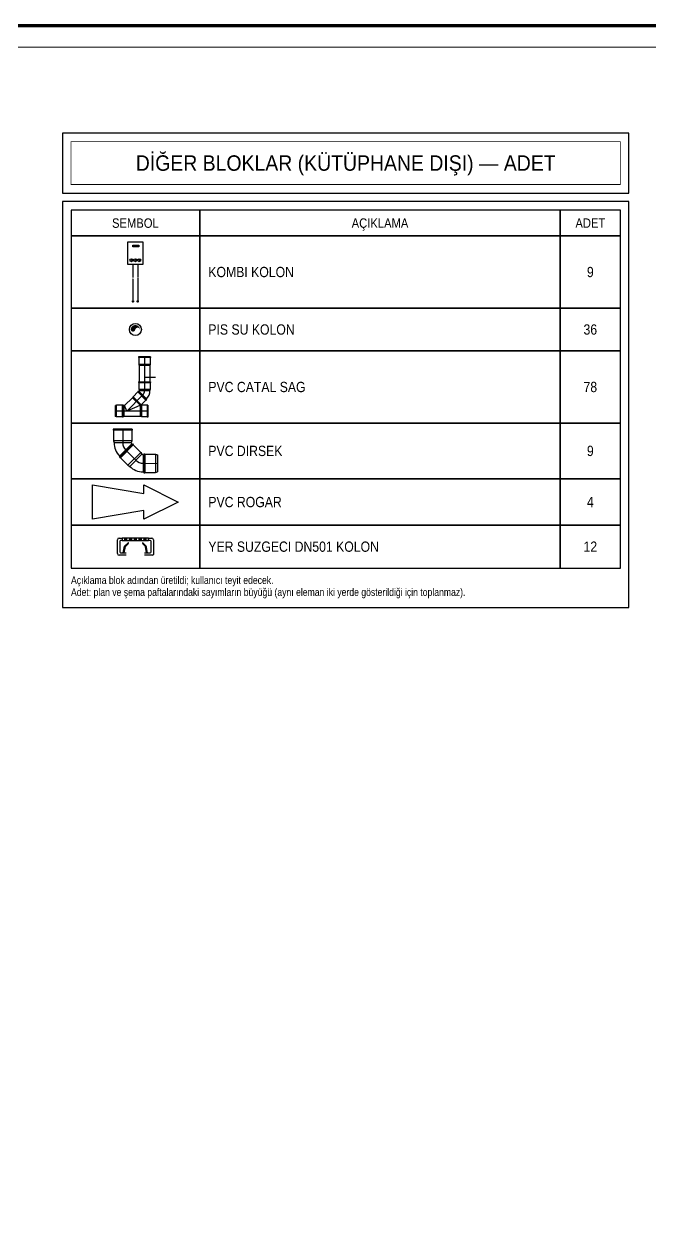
# Model space of a CAD drawing. Header units: centimetres. Extents: x -13133 to 30552, y -2 to 4552.
# Drawn here: x 28910 to 29639, y 1400 to 2802 of the extents above; entities that cross this region are included whole.
import ezdxf
from ezdxf.enums import TextEntityAlignment as Align

# ---------------------------------------------------------------- set-up
doc = ezdxf.new("R2010")
doc.units = ezdxf.units.CM
for name, pattern in [('BASMA HATTI', [31, 25, -6]), ('DASHED', [18, 12, -6]), ('PIS', [38, 30, -8]), ('SICAK', [4.6, 4, -0.15, 0.075, -0.15, 0.075, -0.15]), ('SOGUK', [4.375, 4, -0.15, 0.075, -0.15])]:
    doc.linetypes.add(name, pattern=pattern)
for name, color, linetype in [('MTY-PIS-SU-BORUSU', 6, 'PIS'), ('MTY-PISSU-BORU', 6, 'CONTINUOUS'), ('MTY-PISSU-CAP', 211, 'CONTINUOUS'), ('MTY-PISSU-KOLON', 211, 'DASHED'), ('MTY-PVC', 43, 'CONTINUOUS'), ('MTY-ROGAR', 5, 'CONTINUOUS'), ('MTY-SICAKSU-BORU', 1, 'BASMA HATTI'), ('MTY-SOGUKSU-BORU', 5, 'CONTINUOUS'), ('MTY-TEFRIS', 15, 'CONTINUOUS'), ('MTY-TEMIZSU-CAP', 101, 'CONTINUOUS'), ('MTY-YUK-BIRIMI', 7, 'CONTINUOUS'), ('ROTAS-LEJANT-BASLIK', 5, 'Continuous'), ('ROTAS-LEJANT-CERCEVE', 7, 'Continuous'), ('ROTAS-LEJANT-SEMBOL', 7, 'Continuous'), ('ROTAS-LEJANT-YAZI', 7, 'Continuous'), ('ROTAS-PAFTA', 7, 'CONTINUOUS')]:
    doc.layers.add(name, color=color, linetype=linetype)
doc.styles.add('CAP', font='wturkce.SHX', dxfattribs={"width": 0.65})
doc.styles.add('MTYCAPLT', font='arial.ttf', dxfattribs={"width": 0.65, "height": 1})
doc.styles.add('ROTAS', font='arial.ttf')
doc.linetypes.add('PİS SU', pattern='A,6,-0.4,[")",Standard,S=1,R=0,X=-0.1,Y=-0.375],-0.2', length=6.6)

# ---------------------------------------------------------------- blocks, each defined once
blk = doc.blocks.new('KOMBI1 KOLON')
at = {"layer": 'MTY-SICAKSU-BORU', "linetype": 'SICAK', "ltscale": 10}
for p in [(-15, 187.7), (-15, 135)]:
    blk.add_line(p, (-15, 70), dxfattribs=at)
blk.add_circle((-15, 70), 2, dxfattribs=at)
at = {"layer": 'MTY-SOGUKSU-BORU', "linetype": 'SOGUK', "ltscale": 10}
for p in [(0, 187.7), (0, 130)]:
    blk.add_line(p, (0, 70), dxfattribs=at)
blk.add_circle((0, 70), 2, dxfattribs=at)
at = {"layer": 'MTY-TEFRIS'}
for p, q in [((-20, 204.8), (-20, 200.2)), ((-20, 200.2), (-15.3, 200.2)), ((-7.3, 204.8), (-7.3, 200.2)), ((-7.3, 200.2), (-2.6, 200.2)), ((4.9, 204.8), (4.9, 200.2)), ((4.9, 200.2), (9.5, 200.2))]:
    blk.add_line(p, q, dxfattribs=at)
for points in [[(-32.4, 187.7), (17.6, 187.7), (17.6, 257.7), (-32.4, 257.7)], [(-15.5, 247.3), (3.9, 247.3), (3.9, 242.8), (-15.5, 242.8)]]:
    blk.add_lwpolyline(points, close=True, dxfattribs=at)
for centre in [(-20, 200.2), (-7.3, 200.2), (4.9, 200.2)]:
    blk.add_circle(centre, 4.62, dxfattribs=at)
at = {"layer": 'MTY-TEMIZSU-CAP', "color": 101}
for p, q in [((-15, 177.2), (-16.6, 177.2)), ((0, 177.2), (2.2, 177.2))]:
    blk.add_line(p, q, dxfattribs=at)
at = {"layer": 'MTY-TEMIZSU-CAP', "color": 101, "style": 'CAP', "width": 0.65}
blk.add_attdef('SCCP', text='', height=10, dxfattribs=at).set_placement((-16.6, 178.3), align=Align.MIDDLE_RIGHT)
blk.add_attdef('SOCP', text='', height=10, dxfattribs=at).set_placement((2.2, 178.3), align=Align.MIDDLE_LEFT)
at = {"layer": 'MTY-YUK-BIRIMI', "color": 101, "style": 'CAP', "width": 0.65}
blk.add_attdef('SC', text='', height=10, dxfattribs=at).set_placement((-16.6, 167.7), align=Align.MIDDLE_RIGHT)
blk.add_attdef('SO', text='', height=10, dxfattribs=at).set_placement((3.2, 167.9), align=Align.MIDDLE_LEFT)
blk = doc.blocks.new('MTY-PIS SU KOLON')
at = {"layer": 'MTY-PISSU-KOLON', "linetype": 'Continuous', "lineweight": -3}
blk.add_hatch(color=256, dxfattribs=at).paths.add_polyline_path([(-2.73, -0.1, 0.848135), (-0.04, -0.1, -0.848135), (2.65, -0.1, 0.414214), (-0.04, 2.59, 0.414214)])
blk.add_circle((0, 0), 3.5, dxfattribs=at)
blk = doc.blocks.new('PVC CATAL SAG')
at = {"layer": 'MTY-PIS-SU-BORUSU', "linetype": 'PİS SU', "ltscale": 5}
for p, q in [((0, 0), (0, -23)), ((0, -23), (0, -31)), ((-1.8, -35.3), (-16.1, -49.8)), ((3, -50), (-27, -50))]:
    blk.add_line(p, q, dxfattribs=at)
blk.add_arc((-6, -31), 6, 315, 0, dxfattribs=at)
at = {"layer": 'MTY-PISSU-CAP', "lineweight": -3, "ltscale": 100}
for p, q in [((0, -15.8), (0, -25.8)), ((10, -18.9), (0, -18.9))]:
    blk.add_line(p, q, dxfattribs=at)
at = {"layer": 'MTY-PVC', "color": 43}
for p, q in [((-5.5, 0), (-5.5, -0.6)), ((5.5, 0), (-5.5, 0)), ((-5.3, -0.6), (-5.5, -0.6)), ((5.3, -0.6), (-5.3, -0.6)), ((-5.3, -0.6), (-5.3, -6.9)), ((5.3, -6.9), (-5.3, -6.9)), ((-5.3, -6.9), (-5, -8)), ((5, -8), (-5, -8)), ((-5, -8), (-5, -22.9)), ((5.3, -6.9), (5, -8)), ((5, -8), (5, -22.9)), ((5.5, -0.6), (5.3, -0.6)), ((5.3, -0.6), (5.3, -6.9)), ((5.5, 0), (5.5, -0.6)), ((-6.2, -32.3), (-10.6, -36.7)), ((-5.9, -31.7), (-6.3, -32.1)), ((-5.9, -31.7), (-6.3, -32.1)), ((-6.3, -32.1), (-6.2, -32.3)), ((-6.3, -32.1), (-6.2, -32.3)), ((-6.2, -32.3), (1.3, -39.8)), ((-5.9, -31.7), (-5.6, -32)), ((-5.9, -31.7), (-5.6, -32)), ((-5.3, -31.7), (-5.6, -32)), ((-5.6, -32), (1.5, -39.1)), ((-5.5, -23), (-5.5, -23.6)), ((-5.5, -23), (-5, -23)), ((-5.5, -23.6), (-5.3, -23.6)), ((-5.3, -23.6), (5.3, -23.6)), ((-5.3, -23.6), (-5.3, -29.9)), ((-5.3, -29.9), (5.3, -29.9)), ((-5.3, -29.9), (-5, -31)), ((-5.3, -31.7), (1.8, -38.8)), ((-5, -23), (5, -23)), ((-5, -31), (5, -31)), ((5, -23), (5.5, -23)), ((5.3, -29.9), (5, -31)), ((5.3, -23.6), (5.5, -23.6)), ((5.3, -23.6), (5.3, -29.9)), ((5.5, -23), (5.5, -23.6)), ((-11.2, -37.7), (-18.5, -45)), ((-10.6, -36.7), (-11.2, -37.7)), ((-11.2, -37.7), (-4.1, -44.7)), ((-10.6, -36.7), (-3.1, -44.2)), ((-3.1, -44.2), (-4.1, -44.7)), ((1.3, -39.8), (-3.1, -44.2)), ((1.3, -39.8), (1.5, -39.9)), ((1.3, -39.8), (1.5, -39.9)), ((1.8, -38.8), (1.5, -39.1)), ((1.5, -39.1), (1.9, -39.5)), ((1.5, -39.1), (1.9, -39.5)), ((1.9, -39.5), (1.5, -39.9)), ((1.9, -39.5), (1.5, -39.9)), ((-25.9, -44.7), (-27, -45)), ((-27, -55), (-27, -45)), ((-25.9, -55.3), (-27, -55)), ((-25.9, -55.3), (-25.9, -44.7)), ((-20.3, -44.7), (-25.9, -44.7)), ((-20.3, -55.3), (-25.9, -55.3)), ((-19.7, -44.5), (-20.3, -44.5)), ((-20.3, -44.7), (-20.3, -44.5)), ((-20.3, -55.3), (-20.3, -44.7)), ((-20.3, -55.5), (-20.3, -55.3)), ((-19.7, -55.5), (-20.3, -55.5)), ((-19.7, -45), (-19.7, -44.5)), ((-19.7, -55), (-19.7, -45)), ((-19.3, -45), (-19.7, -45)), ((-19.7, -55.5), (-19.7, -55)), ((-19.3, -55), (-19.7, -55)), ((-18.5, -45), (-19.3, -45)), ((-19.3, -45), (-19.3, -55)), ((-19.3, -45), (-19.3, -55)), ((-19.3, -55), (-19.3, -45)), ((-19.3, -45), (-19.3, -55)), ((-4, -55), (-19.3, -55)), ((-16.5, -50), (-18.5, -45)), ((-4.4, -45), (-16.5, -50)), ((-4.1, -44.7), (-4.4, -45)), ((-4, -45), (-4.4, -45)), ((-2.9, -44.7), (-4, -45)), ((-4, -45), (-4, -55)), ((-2.9, -55.3), (-4, -55)), ((2.4, -44.7), (-2.9, -44.7)), ((-2.9, -44.7), (-2.9, -55.3)), ((2.4, -55.3), (-2.9, -55.3)), ((3, -44.5), (2.4, -44.5)), ((2.4, -44.5), (2.4, -44.7)), ((2.4, -44.7), (2.4, -55.3)), ((2.4, -55.3), (2.4, -55.5)), ((3, -55.5), (2.4, -55.5)), ((3, -44.5), (3, -45)), ((3, -45), (3, -55)), ((3, -55), (3, -55.5))]:
    blk.add_line(p, q, dxfattribs=at)
for radius in [1, 11]:
    blk.add_arc((-6, -31), radius, 315, 0, dxfattribs=at)
blk = doc.blocks.new('PVC DIRSEK')
at = {"layer": 'MTY-PISSU-BORU', "linetype": 'PİS SU', "ltscale": 5}
for p, q in [((0, 0), (0, -7.99)), ((1.99, -12.56), (7.65, -18.21)), ((11.89, -19.97), (20.28, -20.03))]:
    blk.add_line(p, q, dxfattribs=at)
for centre, start, end in [((6, -7.99), 180, 225), ((11.89, -13.97), 225, 270)]:
    blk.add_arc(centre, 6, start, end, dxfattribs=at)
at = {"layer": 'MTY-PVC', "color": 43}
for p, q in [((-5.5, 0), (-5.5, -0.6)), ((5.5, 0), (-5.5, 0)), ((5.5, -0.6), (-5.5, -0.6)), ((-5.3, -0.6), (-5.3, -6.85)), ((5.3, -6.85), (-5.3, -6.85)), ((-5.3, -6.85), (-5, -7.99)), ((5.3, -6.85), (5, -7.99)), ((5.3, -0.6), (5.3, -6.85)), ((5.5, 0), (5.5, -0.6)), ((5, -7.99), (-5, -7.99)), ((5.29, -8.7), (-1.78, -15.77)), ((5.58, -8.98), (-1.56, -16.12)), ((6.31, -9.1), (-1.33, -16.73)), ((6.17, -9.24), (-1.33, -16.73)), ((10.59, -13.66), (3.09, -21.15)), ((5.29, -8.7), (5.58, -8.98)), ((5.88, -8.67), (5.51, -9.04)), ((5.88, -8.67), (5.58, -8.98)), ((5.88, -8.67), (6.31, -9.1)), ((5.88, -8.67), (6.31, -9.1)), ((6.31, -9.1), (6.17, -9.24)), ((6.17, -9.24), (10.59, -13.66)), ((10.59, -13.66), (11.18, -14.68)), ((-1.5, -16.05), (-1.89, -16.45)), ((-1.56, -16.12), (-1.89, -16.45)), ((-1.89, -16.45), (-1.47, -16.88)), ((-1.89, -16.45), (-1.47, -16.88)), ((-1.78, -15.77), (-1.5, -16.05)), ((-1.33, -16.73), (-1.47, -16.88)), ((-1.33, -16.73), (-1.47, -16.88)), ((-1.33, -16.73), (3.09, -21.15)), ((11.18, -14.68), (4.11, -21.75)), ((11.89, -14.97), (11.89, -24.97)), ((11.89, -14.97), (12.29, -14.97)), ((12.29, -14.53), (12.29, -14.97)), ((12.29, -14.53), (12.89, -14.53)), ((12.29, -14.97), (12.29, -25.03)), ((12.89, -14.53), (12.89, -14.73)), ((12.89, -14.73), (12.89, -25.33)), ((12.89, -14.73), (19.14, -14.73)), ((19.14, -14.73), (20.28, -15.07)), ((19.14, -14.73), (19.14, -25.33)), ((20.28, -15.07), (20.28, -25)), ((3.09, -21.15), (4.11, -21.75)), ((11.89, -24.97), (12.29, -24.97)), ((12.29, -24.97), (12.29, -25.53)), ((12.29, -25.53), (12.89, -25.53)), ((12.89, -25.33), (19.14, -25.33)), ((12.89, -25.33), (12.89, -25.53)), ((19.14, -25.33), (20.28, -25))]:
    blk.add_line(p, q, dxfattribs=at)
for centre, radius, start, end in [((6, -7.99), 11, 180, 225), ((6, -7.99), 1, 180, 225), ((11.89, -13.97), 1, 225, 270), ((11.89, -13.97), 11, 225, 270)]:
    blk.add_arc(centre, radius, start, end, dxfattribs=at)
blk = doc.blocks.new('PVC ROGAR')
at = {"layer": 'MTY-ROGAR', "color": 2, "lineweight": -3, "ltscale": 0.5}
for p, q in [((0, -10), (0, 10)), ((0, 10), (30, 5)), ((30, 5), (30, 10)), ((30, 10), (50, 0)), ((30, -5), (0, -10)), ((50, 0), (30, -10)), ((30, -10), (30, -5))]:
    blk.add_line(p, q, dxfattribs=at)
at = {"layer": 'MTY-ROGAR', "lineweight": -3, "style": 'MTYCAPLT'}
blk.add_attdef('R', text='', height=20, dxfattribs=at).set_placement((55, 0), align=Align.MIDDLE_LEFT)
blk = doc.blocks.new('YER SUZGECI DN501 KOLON')
at = {"layer": 'MTY-TEFRIS', "color": 2}
for p, q in [((-9.5, 0), (-7.7, 0)), ((-7.7, 0), (-7.7, -1.4)), ((7.7, 0), (-7.7, 0)), ((-7.7, 0), (-7.7, -1.4)), ((-4.9, 0), (-6.3, 0)), ((-6.3, 0), (-6.3, -1.4)), ((-4.9, -1.12), (-6.02, 0)), ((-4.9, -0.37), (-5.27, 0)), ((-4.9, -0.13), (-5.03, 0)), ((-4.9, -1.4), (-4.9, 0)), ((-2.1, 0), (-3.5, 0)), ((-3.5, 0), (-3.5, -1.4)), ((-2.1, -1.12), (-3.22, 0)), ((-2.1, -0.37), (-2.47, 0)), ((-2.1, -0.13), (-2.23, 0)), ((-2.1, -1.4), (-2.1, 0)), ((0.7, 0), (-0.7, 0)), ((-0.7, 0), (-0.7, -1.4)), ((0.7, -1.36), (-0.66, 0)), ((0.7, -1.12), (-0.42, 0)), ((0.7, -0.62), (0.08, 0)), ((0.7, -0.37), (0.33, 0)), ((0.7, -0.13), (0.57, 0)), ((0.7, -1.4), (0.7, 0)), ((3.5, 0), (2.1, 0)), ((2.1, 0), (2.1, -1.4)), ((3.5, -1.36), (2.14, 0)), ((3.5, -1.12), (2.38, 0)), ((3.5, -0.62), (2.88, 0)), ((3.5, -0.37), (3.13, 0)), ((3.5, -0.13), (3.37, 0)), ((3.5, -1.4), (3.5, 0)), ((6.3, 0), (4.9, 0)), ((4.9, 0), (4.9, -1.4)), ((6.3, -1.36), (4.94, 0)), ((6.3, -1.12), (5.18, 0)), ((6.3, -0.62), (5.68, 0)), ((6.3, -0.37), (5.93, 0)), ((6.3, -0.13), (6.17, 0)), ((6.3, -1.4), (6.3, 0)), ((7.7, -1.4), (7.7, 0)), ((7.7, 0), (9.5, 0)), ((7.7, -1.4), (7.7, 0)), ((-10.5, -9), (-10.5, -1)), ((-9.1, -1.9), (-9.1, -8.1)), ((-7.7, -1.4), (-8.6, -1.4)), ((-7.7, -1.4), (7.7, -1.4)), ((-7.08, -8.6), (-6.3, -4.75)), ((-6.59, -6.29), (-6.61, -6.27)), ((-6.61, -6.29), (-6.1, -6.29)), ((-6.41, -6.29), (-6.58, -6.12)), ((-6.57, -8.6), (-5.84, -5)), ((-6.24, -6.29), (-6.55, -5.98)), ((-6.1, -6.25), (-6.52, -5.83)), ((-6.07, -6.11), (-6.49, -5.68)), ((-6.04, -5.96), (-6.46, -5.54)), ((-6.01, -5.81), (-6.43, -5.39)), ((-5.98, -5.67), (-6.4, -5.24)), ((-5.95, -5.52), (-6.37, -5.09)), ((-5.92, -5.37), (-6.34, -4.95)), ((-5.89, -5.22), (-6.31, -4.8)), ((-5.11, -1.4), (-6.3, -0.21)), ((-5.36, -1.4), (-6.3, -0.46)), ((-5.61, -1.4), (-6.3, -0.71)), ((-5.85, -1.4), (-6.3, -0.95)), ((-6.1, -1.4), (-6.3, -1.2)), ((-6.3, -1.4), (-4.9, -1.4)), ((-6.3, -4.75), (-4.25, -2.7)), ((-4.9, -1.36), (-6.26, 0)), ((-5.86, -5.08), (-6.24, -4.69)), ((-5.8, -4.96), (-6.16, -4.6)), ((-5.71, -4.87), (-6.07, -4.52)), ((-5.62, -4.78), (-5.98, -4.43)), ((-5.54, -4.69), (-5.89, -4.34)), ((-5.84, -5), (-4.04, -3.2)), ((-5.45, -4.6), (-5.8, -4.25)), ((-4.9, -0.87), (-5.77, 0)), ((-5.36, -4.52), (-5.71, -4.16)), ((-5.27, -4.43), (-5.62, -4.07)), ((-5.18, -4.34), (-5.54, -3.99)), ((-4.9, -0.62), (-5.52, 0)), ((-5.09, -4.25), (-5.45, -3.9)), ((-5.01, -4.16), (-5.36, -3.81)), ((-4.92, -4.07), (-5.27, -3.72)), ((-4.83, -3.99), (-5.18, -3.63)), ((-4.74, -3.9), (-5.09, -3.54)), ((-4.65, -3.81), (-5.01, -3.46)), ((-4.56, -3.72), (-4.92, -3.37)), ((-4.48, -3.63), (-4.83, -3.28)), ((-4.39, -3.54), (-4.74, -3.19)), ((-4.3, -3.46), (-4.65, -3.1)), ((-4.21, -3.37), (-4.56, -3.01)), ((-4.12, -3.28), (-4.48, -2.93)), ((-4.04, -3.18), (-4.39, -2.84)), ((-4.04, -3), (-4.3, -2.75)), ((-4.04, -2.7), (-4.25, -2.7)), ((-4.04, -2.83), (-4.17, -2.7)), ((-2.31, -1.4), (-3.5, -0.21)), ((-2.56, -1.4), (-3.5, -0.46)), ((-2.81, -1.4), (-3.5, -0.71)), ((-3.05, -1.4), (-3.5, -0.95)), ((-3.3, -1.4), (-3.5, -1.2)), ((-3.5, -1.4), (-2.1, -1.4)), ((-2.1, -1.36), (-3.46, 0)), ((-2.1, -0.87), (-2.97, 0)), ((-2.1, -0.62), (-2.72, 0)), ((0.49, -1.4), (-0.7, -0.21)), ((0.24, -1.4), (-0.7, -0.46)), ((-0.01, -1.4), (-0.7, -0.71)), ((-0.25, -1.4), (-0.7, -0.95)), ((-0.5, -1.4), (-0.7, -1.2)), ((-0.7, -1.4), (0.7, -1.4)), ((0.7, -0.87), (-0.17, 0)), ((3.29, -1.4), (2.1, -0.21)), ((3.04, -1.4), (2.1, -0.46)), ((2.79, -1.4), (2.1, -0.71)), ((2.55, -1.4), (2.1, -0.95)), ((2.3, -1.4), (2.1, -1.2)), ((2.1, -1.4), (3.5, -1.4)), ((3.5, -0.87), (2.63, 0)), ((4.25, -2.7), (4.05, -2.7)), ((4.05, -3.2), (4.05, -3.2)), ((5.85, -5), (4.05, -3.2)), ((6.33, -4.9), (4.14, -2.7)), ((6.31, -4.75), (4.25, -2.7)), ((6.09, -1.4), (4.9, -0.21)), ((5.84, -1.4), (4.9, -0.46)), ((5.59, -1.4), (4.9, -0.71)), ((5.35, -1.4), (4.9, -0.95)), ((5.1, -1.4), (4.9, -1.2)), ((4.9, -1.4), (6.3, -1.4)), ((6.38, -5.12), (5.3, -4.04)), ((6.42, -5.34), (5.3, -4.21)), ((6.47, -5.56), (5.3, -4.39)), ((6.3, -0.87), (5.43, 0)), ((6.57, -8.6), (5.85, -5)), ((6.51, -5.78), (5.87, -5.14)), ((6.56, -6), (5.92, -5.37)), ((6.6, -6.23), (5.96, -5.59)), ((6.49, -6.29), (6.01, -5.81)), ((6.31, -6.29), (6.05, -6.03)), ((6.14, -6.29), (6.1, -6.25)), ((6.62, -6.29), (6.11, -6.29)), ((7.08, -8.6), (6.31, -4.75)), ((8.6, -1.4), (7.7, -1.4)), ((9.1, -8.1), (9.1, -1.9)), ((10.5, -1), (10.5, -9.5)), ((-5.3, -10), (-9.5, -10)), ((-8.6, -8.6), (-5.3, -8.6)), ((-6.93, -8.6), (-7.06, -8.48)), ((-7.03, -8.35), (-6.52, -8.35)), ((-6.76, -8.6), (-7.01, -8.35)), ((-6.58, -8.6), (-6.83, -8.35)), ((-6.54, -8.46), (-6.65, -8.35)), ((5.3, -8.6), (8.6, -8.6)), ((10, -10), (5.3, -10)), ((7.03, -8.35), (6.52, -8.35)), ((6.68, -8.6), (6.55, -8.47)), ((6.86, -8.6), (6.61, -8.35)), ((7.03, -8.6), (6.78, -8.35)), ((7.05, -8.44), (6.96, -8.35))]:
    blk.add_line(p, q, dxfattribs=at)
for centre, radius, start, end in [((-9.5, -1), 1, 90, 180), ((-8.6, -1.9), 0.5, 90, 180), ((8.6, -1.9), 0.5, 0, 90), ((9.5, -1), 1, 0, 90), ((-9.5, -9), 1, 180, 270), ((-8.6, -8.1), 0.5, 180, 270), ((8.6, -8.1), 0.5, 270, 0), ((10, -9.5), 0.5, 270, 0)]:
    blk.add_arc(centre, radius, start, end, dxfattribs=at)
at = {"layer": 'MTY-PISSU-CAP', "lineweight": -3, "ltscale": 100, "style": 'CAP', "width": 0.65}
blk.add_attdef('PSCP', text='', height=10, dxfattribs=at).set_placement((0, -10), align=Align.MIDDLE_LEFT)
at = {"layer": 'MTY-YUK-BIRIMI', "color": 211, "lineweight": -3, "ltscale": 100, "style": 'CAP', "width": 0.65}
blk.add_attdef('PS', text='', height=10, dxfattribs=at).set_placement((0, 5), align=Align.MIDDLE_LEFT)

msp = doc.modelspace()

# ---------------------------------------------------------------- linework, layer by layer
at = {"layer": 'ROTAS-LEJANT-CERCEVE'}
for points in [[(28955, 2605), (29615, 2605), (29615, 2675), (28955, 2675)], [(28955, 2121.9), (29615, 2121.9), (29615, 2595), (28955, 2595)], [(28965, 2555), (29115, 2555), (29115, 2585), (28965, 2585)], [(29115, 2555), (29535, 2555), (29535, 2585), (29115, 2585)], [(29535, 2555), (29605, 2555), (29605, 2585), (29535, 2585)], [(28965, 2471), (29115, 2471), (29115, 2555), (28965, 2555)], [(29115, 2471), (29535, 2471), (29535, 2555), (29115, 2555)], [(29535, 2471), (29605, 2471), (29605, 2555), (29535, 2555)], [(28965, 2421), (29115, 2421), (29115, 2471), (28965, 2471)], [(29115, 2421), (29535, 2421), (29535, 2471), (29115, 2471)], [(29535, 2421), (29605, 2421), (29605, 2471), (29535, 2471)], [(28965, 2337), (29115, 2337), (29115, 2421), (28965, 2421)], [(29115, 2337), (29535, 2337), (29535, 2421), (29115, 2421)], [(29535, 2337), (29605, 2337), (29605, 2421), (29535, 2421)], [(28965, 2271.9), (29115, 2271.9), (29115, 2337), (28965, 2337)], [(29115, 2271.9), (29535, 2271.9), (29535, 2337), (29115, 2337)], [(29535, 2271.9), (29605, 2271.9), (29605, 2337), (29535, 2337)], [(28965, 2217.9), (29115, 2217.9), (29115, 2271.9), (28965, 2271.9)], [(29115, 2217.9), (29535, 2217.9), (29535, 2271.9), (29115, 2271.9)], [(29535, 2217.9), (29605, 2217.9), (29605, 2271.9), (29535, 2271.9)], [(28965, 2167.9), (29115, 2167.9), (29115, 2217.9), (28965, 2217.9)], [(29115, 2167.9), (29535, 2167.9), (29535, 2217.9), (29115, 2217.9)], [(29535, 2167.9), (29605, 2167.9), (29605, 2217.9), (29535, 2217.9)]]:
    msp.add_lwpolyline(points, close=True, dxfattribs=at)
at = {"layer": 'ROTAS-LEJANT-CERCEVE', "const_width": 1}
msp.add_lwpolyline([(28965, 2615), (29605, 2615), (29605, 2665), (28965, 2665)], close=True, dxfattribs=at)
at = {"layer": 'ROTAS-PAFTA'}
for points, const_width in [([(28110, 0), (30550, 0), (30550, 2800), (28110, 2800)], 4), ([(28135, 25), (30525, 25), (30525, 2775), (28135, 2775)], 1)]:
    msp.add_lwpolyline(points, close=True, dxfattribs=dict(at, const_width=const_width))

# ---------------------------------------------------------------- block references
at = {"layer": 'ROTAS-LEJANT-SEMBOL'}
for name, p, xscale, yscale in [('KOMBI1 KOLON', (29042.7, 2452.9), 0.36891505743279696, 0.36891505743279696), ('MTY-PIS SU KOLON', (29040, 2446), 2, 2), ('PVC CATAL SAG', (29050.7, 2414), 1.2612612612613026, 1.2612612612613026), ('PVC DIRSEK', (29025.2, 2330), 2, 2), ('PVC ROGAR', (28990, 2244.9), 2, 2), ('YER SUZGECI DN501 KOLON', (29040, 2202.9), 2, 2)]:
    msp.add_blockref(name, p, dxfattribs=dict(at, xscale=xscale, yscale=yscale))

# ---------------------------------------------------------------- texts
at = {"layer": 'ROTAS-LEJANT-BASLIK', "style": 'ROTAS', "width": 0.9}
msp.add_text('DİĞER BLOKLAR (KÜTÜPHANE DIŞI) — ADET', height=18, dxfattribs=at).set_placement((29285, 2640), align=Align.MIDDLE_CENTER)
at = {"layer": 'ROTAS-LEJANT-YAZI', "style": 'ROTAS', "width": 0.85}
for s, height, p in [('SEMBOL', 11, (29040, 2570)), ('AÇIKLAMA', 11, (29325, 2570)), ('ADET', 11, (29570, 2570)), ('9', 12, (29570, 2513)), ('36', 12, (29570, 2446)), ('78', 12, (29570, 2379)), ('9', 12, (29570, 2304.5)), ('4', 12, (29570, 2244.9)), ('12', 12, (29570, 2192.9))]:
    msp.add_text(s, height=height, dxfattribs=at).set_placement(p, align=Align.MIDDLE_CENTER)
at = {"layer": 'ROTAS-LEJANT-YAZI', "style": 'ROTAS'}
for s, height, width, p in [('KOMBI KOLON', 12, 0.85, (29125, 2513)), ('PIS SU KOLON', 12, 0.85, (29125, 2446)), ('PVC CATAL SAG', 12, 0.85, (29125, 2379)), ('PVC DIRSEK', 12, 0.85, (29125, 2304.5)), ('PVC ROGAR', 12, 0.85, (29125, 2244.9)), ('YER SUZGECI DN501 KOLON', 12, 0.85, (29125, 2192.9)), ('Açıklama blok adından üretildi; kullanıcı teyit edecek.', 9, 0.8, (28965, 2153.9)), ('Adet: plan ve şema paftalarındaki sayımların büyüğü (aynı eleman iki yerde gösterildiği için toplanmaz).', 9, 0.8, (28965, 2139.9))]:
    msp.add_text(s, height=height, dxfattribs=dict(at, width=width)).set_placement(p, align=Align.MIDDLE_LEFT)

doc.saveas('drawing.dxf')
